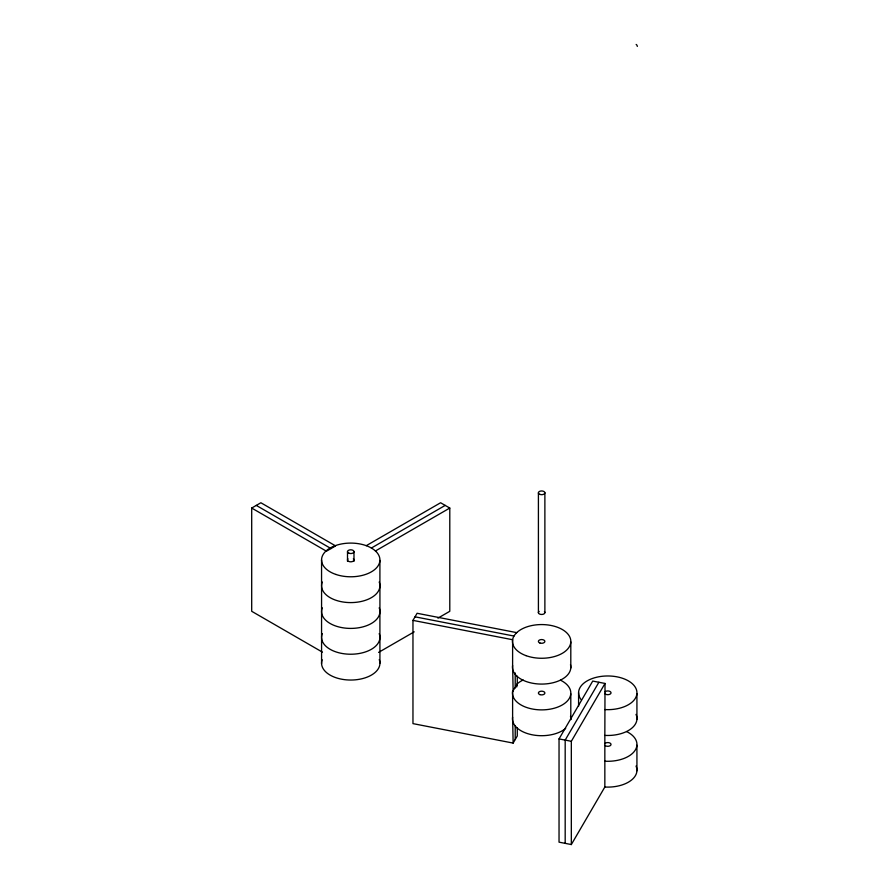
<?xml version="1.0" encoding="UTF-8"?>
<svg xmlns="http://www.w3.org/2000/svg" width="889" height="889" viewBox="0 0 889 889"><rect width="100%" height="100%" fill="white"/><g stroke="black" fill="none" stroke-linecap="round" stroke-linejoin="round"><path stroke-width="1.33" d="M321.574 663.661L321.574 638.024M379.903 586.396L379.914 560.403M570.794 667.995L570.816 641.925M517.276 727.835L517.276 735.981L513.142 743.082L412.963 723.624L412.963 620.378L417.097 613.277L516.742 632.635M565.671 728.413A29.181 16.847 0 0 1 531.589 734.67A29.181 16.847 0 0 1 512.609 717.167L512.609 691.353L517.276 684.363L517.276 676.207M636.024 766.051A29.181 16.847 0 0 1 604.842 787.021L571.327 844.55L559.037 842.161L559.037 738.915L592.73 681.074L605.02 683.452L604.842 735.392A29.181 16.847 0 0 0 636.013 714.389M598.875 682.263L565.182 740.104L565.182 843.361M571.327 844.55L571.327 741.304L605.02 683.452M604.842 735.392L604.842 787.021M251.698 508.052L260.866 502.752L335.609 545.913L326.441 551.202L251.698 508.052L251.698 611.299L322.44 652.148M366.268 545.679L440.611 502.752L449.79 508.052L449.79 611.299L437.921 618.144M371.38 548.024L445.2 505.397M375.447 550.969L449.79 508.052M378.603 652.393L414.196 631.846M415.03 616.822L513.986 636.046M412.963 620.378L512.609 639.724L512.609 665.539A29.181 16.847 0 0 0 542.401 684.074A29.181 16.847 0 0 0 570.482 664.661M512.609 665.539L513.142 691.453M516.742 686.975L517.276 684.363M512.609 717.167L513.142 743.082M559.037 738.915L571.327 741.304M256.276 505.397L331.019 548.557M636.924 745.215L636.935 770.763M636.924 693.587L636.924 719.401M578.583 692.687L578.583 706.277M570.794 693.809L570.794 719.623A29.181 16.847 0 0 0 570.482 716.29M544.879 492.695L544.879 612.465M538.412 492.951L538.412 612.721M515.209 672.962L515.209 687.908M515.209 725.946L515.209 739.537M379.925 585.751L379.925 611.565M379.903 612.21L379.925 663.194M353.978 551.68L353.978 561.315M347.499 551.68L347.499 561.315M321.562 559.937L321.562 585.751M321.574 586.396L321.562 637.38M379.192 607.82A29.181 16.847 0 0 1 350.744 628.412A29.181 16.847 0 0 1 322.285 607.82M379.192 582.006A29.181 16.847 0 0 1 350.744 602.598A29.181 16.847 0 0 1 322.285 582.006M379.247 659.582A29.181 16.847 0 0 1 350.888 680.041A29.181 16.847 0 0 1 322.174 659.76M379.192 633.624A29.181 16.847 0 0 1 350.744 654.226A29.181 16.847 0 0 1 322.285 633.624M353.333 558.814A3.245 1.867 0 0 1 352.977 561.292A3.245 1.867 0 0 1 348.677 561.381A3.245 1.867 0 0 1 348.01 558.925M604.987 743.482A3.245 1.867 0 0 1 609.876 743.015A3.245 1.867 0 0 1 609.854 745.871A3.245 1.867 0 0 1 604.976 745.393M581.162 699.732A29.181 16.847 0 0 1 600.597 676.485A29.181 16.847 0 0 1 636.868 691.575A29.181 16.847 0 0 1 604.842 709.578M604.987 691.853A3.245 1.867 0 0 1 609.876 691.386A3.245 1.867 0 0 1 609.854 694.253A3.245 1.867 0 0 1 604.976 693.764M626.601 731.569A29.181 16.847 0 0 1 634.635 751.016A29.181 16.847 0 0 1 604.842 761.206M544.435 611.643A3.245 1.867 0 0 1 543.612 614.077A3.245 1.867 0 0 1 539.312 613.899A3.245 1.867 0 0 1 539.123 611.41M560.47 680.174A29.181 16.847 0 0 1 552.591 708.655A29.181 16.847 0 0 1 512.609 691.353M516.742 684.252A29.181 16.847 0 0 1 523.177 679.996M636.157 44.45A1.622 0.933 60 0 1 637.302 46.439M348.921 553.225A3.245 1.867 0 0 0 353.978 551.813A3.245 1.867 0 0 0 349.321 549.991A3.245 1.867 0 0 0 348.921 553.225M335.953 574.461A29.181 16.847 0 0 0 379.925 560.07A29.181 16.847 0 0 0 336.353 545.279A29.181 16.847 0 0 0 335.953 574.461M539.912 494.406A3.245 1.867 0 0 0 544.879 492.895A3.245 1.867 0 0 0 540.134 491.161A3.245 1.867 0 0 0 539.912 494.406M539.912 694.62A3.245 1.867 0 0 0 544.879 693.109A3.245 1.867 0 0 0 540.134 691.386A3.245 1.867 0 0 0 539.912 694.62M526.055 655.66A29.181 16.847 0 0 0 570.805 642.091A29.181 16.847 0 0 0 528.066 626.501A29.181 16.847 0 0 0 526.055 655.66M539.912 643.003A3.245 1.867 0 0 0 544.879 641.491A3.245 1.867 0 0 0 540.134 639.758A3.245 1.867 0 0 0 539.912 643.003"/></g></svg>
